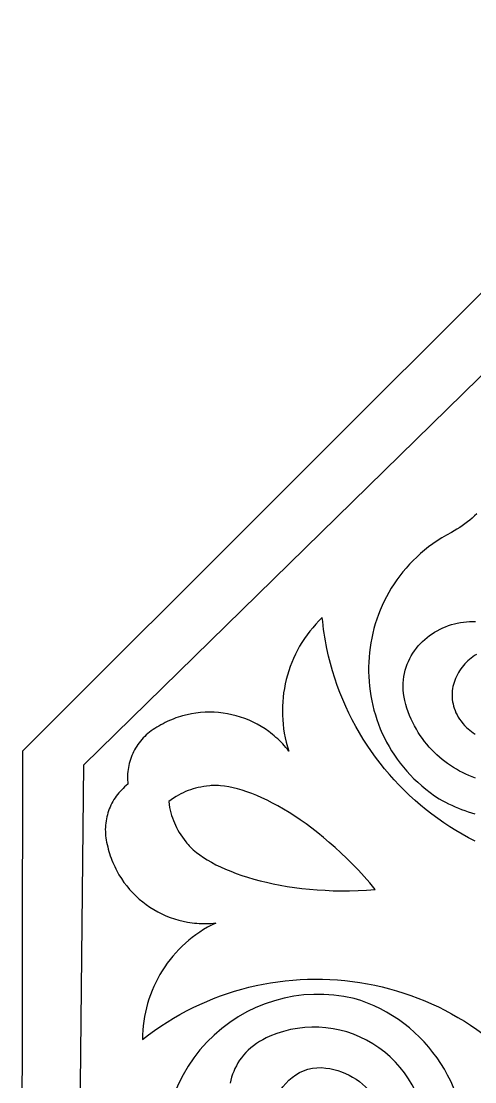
# Model space of a CAD drawing. Extents: x -555 to 555, y -555 to 555.
# Drawn here: x -175 to -114.1, y 28.5 to 170.8 of the extents above; entities that cross this region are included whole.
import ezdxf

# ---------------------------------------------------------------- set-up
doc = ezdxf.new("R2010")
doc.units = 0
doc.layers.add('LAYER_1', color=18, linetype='CONTINUOUS')
doc.layers.add('LAYER_2', color=140, linetype='CONTINUOUS')

msp = doc.modelspace()

# ---------------------------------------------------------------- linework, layer by layer
at = {"layer": 'LAYER_1'}
for points in [[(-167.4, -6.28), (-166.61, 71), (-111.42, 125.03)], [(-113.81, 104.7), (-114.12, 104.42), (-114.43, 104.14), (-114.75, 103.87), (-115.08, 103.61), (-115.42, 103.35), (-115.77, 103.1), (-116.12, 102.86), (-116.49, 102.63), (-116.86, 102.41), (-117.24, 102.2), (-117.89, 101.85), (-118.52, 101.47), (-119.13, 101.09), (-119.72, 100.68), (-120.29, 100.26), (-120.84, 99.82), (-121.38, 99.37), (-121.89, 98.91), (-122.38, 98.43), (-122.86, 97.93), (-123.32, 97.43), (-123.75, 96.91), (-124.17, 96.38), (-124.56, 95.84), (-124.94, 95.29), (-125.3, 94.72), (-125.64, 94.15), (-125.96, 93.57), (-126.25, 92.98), (-126.53, 92.39), (-126.79, 91.78), (-127.03, 91.17), (-127.25, 90.55), (-127.45, 89.93), (-127.63, 89.3), (-127.79, 88.67), (-127.93, 88.03), (-128.05, 87.39), (-128.15, 86.75), (-128.23, 86.1), (-128.29, 85.45), (-128.33, 84.8), (-128.35, 84.15), (-128.35, 83.5), (-128.33, 82.85), (-128.29, 82.2), (-128.23, 81.55), (-128.15, 80.9), (-128.05, 80.26), (-127.93, 79.61), (-127.79, 78.98), (-127.63, 78.34), (-127.44, 77.71), (-127.24, 77.08), (-127.02, 76.46), (-126.78, 75.85), (-126.51, 75.24), (-126.23, 74.64), (-125.93, 74.05), (-125.6, 73.47), (-125.26, 72.89), (-124.89, 72.32), (-124.5, 71.77), (-124.1, 71.22), (-123.67, 70.69), (-123.22, 70.16), (-122.75, 69.65), (-122.26, 69.15), (-121.75, 68.67), (-121.22, 68.2), (-120.67, 67.74), (-120.1, 67.3), (-119.51, 66.87), (-118.89, 66.46), (-118.47, 66.22), (-118.04, 65.99), (-117.61, 65.78), (-117.18, 65.58), (-116.74, 65.38), (-116.3, 65.2), (-115.86, 65.03), (-115.42, 64.87), (-114.97, 64.72), (-114.52, 64.58), (-114.07, 64.45)], [(-114.01, 69.24), (-114.45, 69.4), (-114.88, 69.58), (-115.31, 69.76), (-115.73, 69.97), (-116.15, 70.18), (-116.55, 70.41), (-116.96, 70.65), (-117.35, 70.91), (-117.74, 71.17), (-118.12, 71.45), (-118.49, 71.75), (-118.85, 72.05), (-119.21, 72.37), (-119.55, 72.7), (-119.89, 73.05), (-120.21, 73.4), (-120.53, 73.77), (-120.83, 74.15), (-121.13, 74.54), (-121.41, 74.95), (-121.68, 75.37), (-121.94, 75.8), (-122.19, 76.24), (-122.42, 76.69), (-122.64, 77.15), (-122.85, 77.63), (-123.04, 78.12), (-123.22, 78.63), (-123.37, 79.13), (-123.49, 79.63), (-123.58, 80.11), (-123.65, 80.59), (-123.69, 81.06), (-123.71, 81.53), (-123.7, 81.98), (-123.67, 82.43), (-123.61, 82.86), (-123.53, 83.29), (-123.43, 83.71), (-123.31, 84.12), (-123.17, 84.51), (-123.01, 84.9), (-122.83, 85.27), (-122.64, 85.64), (-122.42, 85.99), (-122.19, 86.33), (-121.94, 86.66), (-121.68, 86.97), (-121.4, 87.28), (-121.11, 87.57), (-120.81, 87.85), (-120.5, 88.11), (-120.17, 88.36), (-119.83, 88.59), (-119.49, 88.82), (-119.13, 89.02), (-118.76, 89.21), (-118.39, 89.39), (-118.01, 89.55), (-117.63, 89.7), (-117.23, 89.83), (-116.84, 89.94), (-116.44, 90.04), (-116.03, 90.12), (-115.63, 90.18), (-115.22, 90.22), (-114.81, 90.25), (-114.4, 90.26), (-113.99, 90.25)], [(-113.87, 85.83), (-114.12, 85.68), (-114.36, 85.52), (-114.59, 85.34), (-114.81, 85.16), (-115.03, 84.97), (-115.24, 84.76), (-115.44, 84.55), (-115.63, 84.34), (-115.81, 84.11), (-115.98, 83.88), (-116.14, 83.64), (-116.29, 83.39), (-116.43, 83.14), (-116.56, 82.88), (-116.68, 82.62), (-116.78, 82.35), (-116.87, 82.08), (-116.95, 81.8), (-117.02, 81.52), (-117.07, 81.24), (-117.11, 80.95), (-117.13, 80.66), (-117.14, 80.37), (-117.13, 80.08), (-117.11, 79.78), (-117.07, 79.49), (-117.01, 79.19), (-116.94, 78.9), (-116.85, 78.6), (-116.74, 78.31), (-116.62, 78.01), (-116.47, 77.72), (-116.31, 77.43), (-116.13, 77.15), (-115.93, 76.86), (-115.7, 76.58), (-115.46, 76.3), (-115.2, 76.03), (-114.98, 75.83), (-114.75, 75.65), (-114.52, 75.47), (-114.29, 75.3), (-114.06, 75.14)]]:
    msp.add_lwpolyline(points, dxfattribs=at)
for points in [[(-114.06, 60.76), (-114.93, 61.21), (-115.78, 61.69), (-116.62, 62.18), (-117.45, 62.7), (-118.27, 63.24), (-119.07, 63.8), (-119.85, 64.38), (-120.62, 64.98), (-121.38, 65.6), (-122.12, 66.24), (-122.84, 66.9), (-123.55, 67.58), (-124.24, 68.27), (-124.91, 68.99), (-125.56, 69.72), (-126.2, 70.47), (-126.81, 71.23), (-127.41, 72.02), (-127.98, 72.82), (-128.54, 73.64), (-129.08, 74.47), (-129.59, 75.32), (-130.08, 76.18), (-130.55, 77.06), (-131, 77.95), (-131.42, 78.86), (-131.83, 79.79), (-132.2, 80.72), (-132.56, 81.67), (-132.89, 82.63), (-133.19, 83.61), (-133.47, 84.6), (-133.72, 85.6), (-133.95, 86.61), (-134.05, 87.12), (-134.14, 87.64), (-134.23, 88.15), (-134.32, 88.67), (-134.39, 89.2), (-134.46, 89.72), (-134.52, 90.25), (-134.58, 90.78), (-135.02, 90.34), (-135.45, 89.89), (-135.85, 89.42), (-136.24, 88.94), (-136.61, 88.45), (-136.96, 87.95), (-137.3, 87.44), (-137.61, 86.92), (-137.9, 86.39), (-138.18, 85.85), (-138.43, 85.3), (-138.67, 84.75), (-138.88, 84.19), (-139.08, 83.62), (-139.26, 83.04), (-139.41, 82.46), (-139.55, 81.87), (-139.66, 81.28), (-139.76, 80.69), (-139.83, 80.09), (-139.89, 79.49), (-139.92, 78.89), (-139.93, 78.28), (-139.92, 77.67), (-139.89, 77.07), (-139.84, 76.46), (-139.76, 75.85), (-139.67, 75.25), (-139.55, 74.64), (-139.41, 74.04), (-139.25, 73.44), (-139.06, 72.85), (-139.26, 73.1), (-139.47, 73.35), (-139.68, 73.59), (-139.89, 73.82), (-140.11, 74.05), (-140.33, 74.27), (-140.56, 74.49), (-140.79, 74.7), (-141.03, 74.91), (-141.27, 75.1), (-141.51, 75.3), (-141.76, 75.48), (-142.26, 75.84), (-142.78, 76.16), (-143.31, 76.47), (-143.85, 76.74), (-144.41, 77), (-144.97, 77.22), (-145.54, 77.42), (-146.12, 77.6), (-146.71, 77.74), (-147.3, 77.86), (-147.9, 77.96), (-148.5, 78.03), (-149.1, 78.07), (-149.71, 78.08), (-150.32, 78.07), (-150.92, 78.02), (-151.53, 77.96), (-152.13, 77.86), (-152.73, 77.73), (-153.33, 77.58), (-153.63, 77.49), (-153.92, 77.4), (-154.22, 77.3), (-154.51, 77.19), (-154.8, 77.07), (-155.09, 76.95), (-155.38, 76.82), (-155.66, 76.68), (-155.95, 76.53), (-156.23, 76.38), (-156.5, 76.22), (-156.78, 76.06), (-157.04, 75.9), (-157.29, 75.74), (-157.53, 75.58), (-157.76, 75.4), (-157.99, 75.22), (-158.21, 75.03), (-158.42, 74.83), (-158.62, 74.62), (-158.81, 74.41), (-158.99, 74.19), (-159.17, 73.97), (-159.33, 73.74), (-159.49, 73.51), (-159.64, 73.27), (-159.78, 73.02), (-159.91, 72.77), (-160.03, 72.52), (-160.14, 72.26), (-160.24, 72), (-160.34, 71.74), (-160.42, 71.47), (-160.49, 71.2), (-160.56, 70.93), (-160.61, 70.65), (-160.65, 70.37), (-160.69, 70.1), (-160.71, 69.82), (-160.72, 69.53), (-160.72, 69.25), (-160.72, 68.97), (-160.7, 68.68), (-160.67, 68.4), (-160.89, 68.22), (-161.11, 68.04), (-161.31, 67.85), (-161.51, 67.65), (-161.71, 67.45), (-161.89, 67.24), (-162.07, 67.02), (-162.23, 66.8), (-162.39, 66.57), (-162.54, 66.34), (-162.69, 66.1), (-162.82, 65.85), (-162.95, 65.61), (-163.06, 65.35), (-163.17, 65.1), (-163.27, 64.83), (-163.35, 64.57), (-163.43, 64.3), (-163.5, 64.03), (-163.56, 63.76), (-163.61, 63.48), (-163.65, 63.2), (-163.68, 62.92), (-163.7, 62.64), (-163.71, 62.35), (-163.7, 62.07), (-163.69, 61.78), (-163.67, 61.49), (-163.63, 61.2), (-163.58, 60.91), (-163.53, 60.62), (-163.46, 60.34), (-163.39, 60.02), (-163.31, 59.71), (-163.23, 59.4), (-163.14, 59.1), (-163.04, 58.8), (-162.93, 58.5), (-162.82, 58.21), (-162.7, 57.92), (-162.58, 57.63), (-162.45, 57.35), (-162.31, 57.07), (-162.17, 56.79), (-161.87, 56.26), (-161.54, 55.74), (-161.2, 55.23), (-160.83, 54.75), (-160.44, 54.28), (-160.03, 53.84), (-159.6, 53.41), (-159.15, 53), (-158.69, 52.61), (-158.2, 52.25), (-157.71, 51.91), (-157.19, 51.58), (-156.67, 51.29), (-156.13, 51.01), (-155.57, 50.76), (-155.01, 50.54), (-154.43, 50.34), (-153.85, 50.17), (-153.25, 50.02), (-152.65, 49.9), (-152.34, 49.85), (-152.04, 49.81), (-151.73, 49.77), (-151.42, 49.74), (-151.1, 49.72), (-150.79, 49.71), (-150.48, 49.7), (-150.16, 49.7), (-149.84, 49.71), (-149.52, 49.73), (-149.2, 49.75), (-148.88, 49.78), (-149.44, 49.5), (-149.98, 49.2), (-150.52, 48.89), (-151.03, 48.56), (-151.54, 48.21), (-152.03, 47.84), (-152.5, 47.46), (-152.96, 47.06), (-153.4, 46.65), (-153.83, 46.22), (-154.25, 45.78), (-154.64, 45.32), (-155.02, 44.86), (-155.39, 44.37), (-155.73, 43.88), (-156.06, 43.38), (-156.37, 42.86), (-156.67, 42.34), (-156.94, 41.8), (-157.2, 41.26), (-157.43, 40.7), (-157.65, 40.14), (-157.85, 39.57), (-158.03, 38.99), (-158.19, 38.4), (-158.33, 37.81), (-158.45, 37.21), (-158.54, 36.6), (-158.62, 35.99), (-158.67, 35.38), (-158.71, 34.75), (-158.72, 34.13, -0.453995), (-103, 23.83, 0.240725)], [(-115.57, 16.69, 0.373134), (-130.31, 39.66, 0.574165), (-154.96, 13.72)], [(-120.67, 19.71, 0.562024), (-141.6, 34.58), (-142.09, 34.35), (-142.55, 34.11), (-143, 33.86), (-143.41, 33.59), (-143.81, 33.3), (-144.17, 33.01), (-144.52, 32.7), (-144.84, 32.38), (-145.14, 32.05), (-145.42, 31.7), (-145.67, 31.35), (-145.9, 30.99), (-146.11, 30.62), (-146.3, 30.25), (-146.47, 29.86), (-146.62, 29.47), (-146.74, 29.08), (-146.85, 28.68), (-146.93, 28.28)], [(-134.97, 18.02, -1), (-134.66, 30.37, -0.487168), (-126.15, 17.74, -0.166667)]]:
    msp.add_lwpolyline(points, format="xyb", dxfattribs=at)
msp.add_lwpolyline([(-127.45, 54.26), (-128.2, 55.15), (-128.96, 56.02), (-129.73, 56.86), (-130.5, 57.66), (-131.28, 58.44), (-132.06, 59.19), (-132.84, 59.91), (-133.63, 60.6), (-134.41, 61.27), (-135.19, 61.9), (-135.97, 62.5), (-136.75, 63.07), (-137.52, 63.62), (-138.28, 64.13), (-139.04, 64.61), (-139.79, 65.07), (-140.53, 65.49), (-141.26, 65.88), (-141.97, 66.25), (-142.68, 66.58), (-143.37, 66.88), (-144.04, 67.16), (-144.7, 67.4), (-145.34, 67.61), (-145.96, 67.79), (-146.56, 67.94), (-147.14, 68.06), (-147.7, 68.15), (-148.24, 68.21), (-148.5, 68.23), (-148.75, 68.24), (-148.99, 68.24), (-149.23, 68.23), (-149.47, 68.22), (-149.69, 68.2), (-150.1, 68.15), (-150.49, 68.09), (-150.87, 68.02), (-151.23, 67.95), (-151.59, 67.86), (-151.93, 67.77), (-152.27, 67.66), (-152.6, 67.55), (-152.93, 67.42), (-153.25, 67.27), (-153.57, 67.12), (-153.89, 66.94), (-154.21, 66.76), (-154.53, 66.55), (-154.86, 66.33), (-155.19, 66.1), (-155.13, 65.69), (-155.07, 65.3), (-154.99, 64.93), (-154.9, 64.57), (-154.8, 64.22), (-154.69, 63.88), (-154.57, 63.54), (-154.43, 63.22), (-154.29, 62.9), (-154.13, 62.58), (-153.96, 62.26), (-153.77, 61.95), (-153.57, 61.63), (-153.36, 61.32), (-153.13, 60.99), (-152.88, 60.67), (-152.74, 60.49), (-152.59, 60.31), (-152.43, 60.13), (-152.26, 59.96), (-152.08, 59.78), (-151.89, 59.61), (-151.47, 59.26), (-151.02, 58.92), (-150.54, 58.58), (-150.01, 58.25), (-149.45, 57.93), (-148.86, 57.61), (-148.23, 57.31), (-147.56, 57.01), (-146.87, 56.72), (-146.14, 56.44), (-145.38, 56.17), (-144.6, 55.92), (-143.78, 55.68), (-142.93, 55.45), (-142.06, 55.24), (-141.16, 55.04), (-140.24, 54.86), (-139.29, 54.7), (-138.32, 54.55), (-137.32, 54.43), (-136.3, 54.32), (-135.26, 54.23), (-134.2, 54.17), (-133.12, 54.12), (-132.02, 54.1), (-130.9, 54.1), (-129.77, 54.13), (-128.62, 54.18)], close=True, dxfattribs=at)
at = {"layer": 'LAYER_2'}
msp.add_lwpolyline([(-72.26, 175.28), (72.68, 175.28), (175, 72.41), (174.8, -72.88), (72.23, -175.28), (-72.68, -175.28), (-123.73, -123.74), (-175, -72.41), (-174.8, 72.88)], close=True, dxfattribs=at)

doc.saveas('drawing.dxf')
